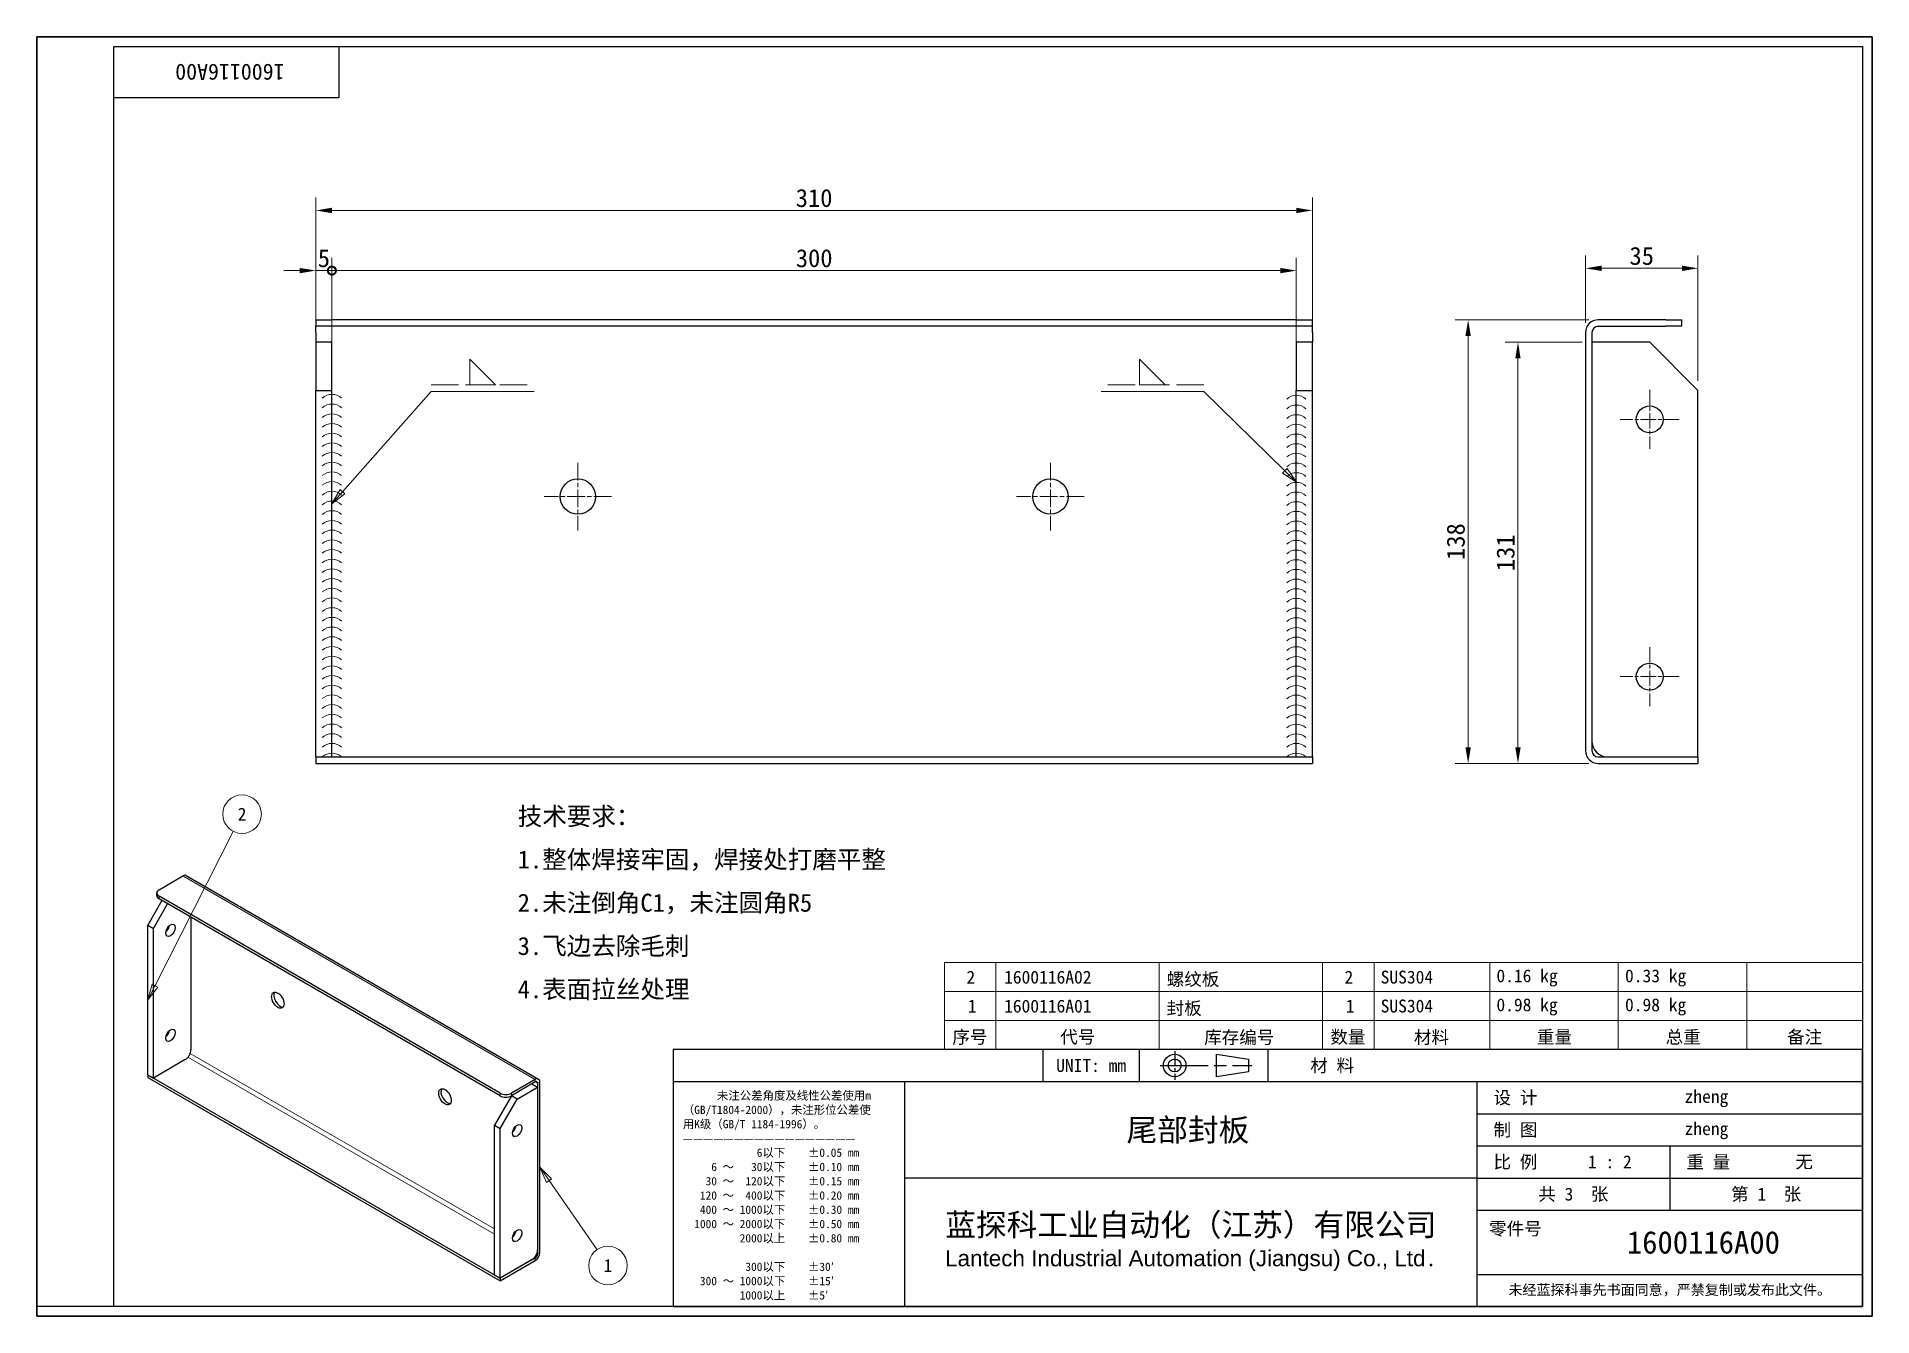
# Model space of a CAD drawing. Header units: millimetres. Extents: x 12 to 583, y 11 to 409.
import ezdxf
from ezdxf.enums import TextEntityAlignment as Align

# ---------------------------------------------------------------- set-up
doc = ezdxf.new("R2010")
doc.units = ezdxf.units.MM
doc.header["$LTSCALE"] = 2
doc.linetypes.add('CHAIN', pattern=[0.3543, 0.2362, -0.0295, 0.0591, -0.0295])
doc.linetypes.add('DASHED', pattern=[0.2067, 0.1654, -0.0413])
for name, color, linetype, lineweight in [('1', 7, 'Continuous', 18), ('可见 (ISO)', 7, 'Continuous', 25), ('可见窄的 (ISO)', 7, 'Continuous', 18), ('图框 (ISO)', 7, 'Continuous', 35), ('标题 (ISO)', 7, 'Continuous', 25)]:
    doc.layers.add(name, color=color, linetype=linetype, lineweight=lineweight)
for name, color, linetype, lineweight, true_color in [('中心标记 (ISO)', 1, 'CHAIN', 18, 0xff0000), ('尺寸 (ISO)', 7, 'Continuous', 18, 0x008000), ('符号 (ISO)', 7, 'Continuous', 18, 0x008000)]:
    doc.layers.add(name, color=color, linetype=linetype, lineweight=lineweight, true_color=true_color)
doc.styles.add('文本样式164', font='SimSun.ttf')
doc.styles.add('文本样式165', font='SimSun.ttf')
doc.styles.add('文本样式74', font='SimSun.ttf')
doc.styles.add('最新国标', font='simfang.ttf')
doc.styles.add('注释文本 (ISO)', font='simfang.ttf')
doc.dimstyles.new('默认 (GB)', dxfattribs={"dimscale": 2, "dimtxt": 2.8, "dimasz": 2.5, "dimexe": 2, "dimexo": 1.5, "dimgap": 0.5, "dimtad": 1, "dimtoh": 1, "dimdsep": 46, "dimtxsty": '最新国标', "dimcen": 0.09, "dimdle": 10, "dimclrd": 256, "dimclre": 256, "dimclrt": 256, "dimaunit": 1, "dimadec": 3, "dimazin": 2, "dimtfac": 0.535714, "dimtdec": 3, "dimtmove": 0, "dimatfit": 3, "dimfxl": 0, "dimtolj": 1, "dimlwd": -1, "dimlwe": -1, "dimarcsym": 0})

# ---------------------------------------------------------------- blocks, each defined once
blk = doc.blocks.new('图框 最新国标')
at = {"layer": '图框 (ISO)'}
for p, q in [((6, 7), (6, 204.5)), ((6, 204.5), (291.5, 204.5)), ((291.5, 204.5), (291.5, 5.5)), ((6, 7), (6, 5.5)), ((6, 7), (6, 5.5)), ((291.5, 5.5), (6, 5.5))]:
    blk.add_line(p, q, dxfattribs=at)
at = {"layer": '图框 (ISO)', "color": 7, "linetype": 'Continuous', "lineweight": 25}
for p, q in [((18, 203), (290, 203)), ((18, 7), (18, 203)), ((18, 203), (290, 203)), ((53, 203), (53, 195)), ((290, 203), (290, 7)), ((290, 203), (290, 7)), ((53, 195), (18, 195)), ((290, 7), (6, 7)), ((290, 7), (18, 7))]:
    blk.add_line(p, q, dxfattribs=at)
at = {"layer": '图框 (ISO)', "style": '文本样式74'}
blk.add_attdef('零件代号_001', (44.55, 200.25), '', height=2.5, rotation=180, dxfattribs=at)
blk = doc.blocks.new('标题栏 最新国标')
at = {"layer": '标题 (ISO)'}
for p, q in [((381.98, -183.84), (196.98, -183.84)), ((196.98, -183.84), (196.98, -223.84)), ((254.48, -183.84), (254.48, -188.84)), ((269.48, -183.84), (269.48, -188.84)), ((281.48, -188.09), (281.48, -184.59)), ((281.48, -184.59), (286.48, -185.34)), ((286.48, -185.34), (286.48, -187.34)), ((289.48, -183.84), (289.48, -188.84)), ((381.98, -223.84), (381.98, -183.84)), ((383.48, -183.84), (383.48, -225.34)), ((286.48, -187.34), (281.48, -188.09)), ((196.98, -188.84), (381.98, -188.84)), ((232.98, -188.84), (232.98, -223.84)), ((321.98, -188.84), (321.98, -223.84)), ((321.98, -193.84), (381.98, -193.84)), ((321.98, -198.84), (381.98, -198.84)), ((351.98, -198.84), (351.98, -208.84)), ((321.98, -203.84), (232.98, -203.84)), ((321.98, -203.84), (381.98, -203.84)), ((321.98, -208.84), (381.98, -208.84)), ((321.98, -218.84), (381.98, -218.84)), ((196.98, -223.84), (381.98, -223.84)), ((383.48, -225.34), (196.98, -225.34))]:
    blk.add_line(p, q, dxfattribs=at)
at = {"layer": '标题 (ISO)', "linetype": 'CHAIN', "ltscale": 5.000333}
blk.add_line((274.98, -184.09), (274.98, -188.59), dxfattribs=at)
at = {"layer": '标题 (ISO)', "linetype": 'CHAIN', "ltscale": 15.834605}
blk.add_line((272.73, -186.34), (286.98, -186.34), dxfattribs=at)
at = {"layer": '标题 (ISO)'}
for radius in [1.75, 1]:
    blk.add_circle((274.98, -186.34), radius, dxfattribs=at)
at = {"layer": '1', "style": '文本样式164'}
for s, p in [('UNIT: mm', (261.98, -186.34)), ('材 料', (299.48, -186.34)), ('设 计', (327.98, -191.34)), ('制 图', (327.98, -196.34)), ('比 例', (327.98, -201.34)), ('重 量', (357.98, -201.34)), ('共 3  张', (336.98, -206.34)), ('第 1  张', (366.98, -206.34))]:
    blk.add_text(s, height=2, dxfattribs=at).set_placement(p, align=Align.MIDDLE_CENTER)
at = {"layer": '标题 (ISO)', "style": '注释文本 (ISO)'}
for s, insert, char_height, attachment_point, line_spacing_factor in [('\\fSimSun|b0|i0;{\\H1.3000;      未注公差角度及线性公差使用m\\P}\\fSimSun|b0|i0;{\\H1.3000;（GB/T1804-2000），未注形位公差使\\P}\\fSimSun|b0|i0;{\\H1.3000;用K级（GB/T 1184-1996）。\\P}\\fSimSun|b0|i0;{\\H1.3000;—————————————————\\P}\\fSimSun|b0|i0;{\\H1.3000;             6以下    ±0.05 mm\\P}\\fSimSun|b0|i0;{\\H1.3000;     6 ～   30以下    ±0.10 mm\\P}\\fSimSun|b0|i0;{\\H1.3000;    30 ～  120以下    ±0.15 mm\\P}\\fSimSun|b0|i0;{\\H1.3000;   120 ～  400以下    ±0.20 mm\\P}\\fSimSun|b0|i0;{\\H1.3000;   400 ～ 1000以下    ±0.30 mm\\P}\\fSimSun|b0|i0;{\\H1.3000;  1000 ～ 2000以下    ±0.50 mm\\P}\\fSimSun|b0|i0;{\\H1.3000;          2000以上    ±0.80 mm\\P}\\fSimSun|b0|i0;{\\H1.3000;\\P}\\fSimSun|b0|i0;{\\H1.3000;           300以下    ±30′\\P}\\fSimSun|b0|i0;{\\H1.3000;   300 ～ 1000以下    ±15′\\P}\\fSimSun|b0|i0;{\\H1.3000;          1000以上    ±5′}', (198.48, -206.63), 1.3, 4, 1.023913), ('{\\fMicrosoft YaHei|b0|i0|c134|p34;\\H1.75x;蓝探科工业自动化（江苏）有限公司\\P\\fArial|b0|i0|c0|p34;\\H0.71429x;Lantech Industrial Automation (Jiangsu) Co., Ltd\\fFangSong|b0|i0|c134|p49;.\\H1.15195x; }', (277.48, -213.84), 2, 5, 0.978695)]:
    blk.add_mtext(s, dxfattribs=dict(at, insert=insert, char_height=char_height, attachment_point=attachment_point, line_spacing_factor=line_spacing_factor))
at = {"layer": '标题 (ISO)', "attachment_point": 5, "style": '注释文本 (ISO)'}
for s, insert, char_height in [('\\fFangSong|b0|i0;零件号', (327.98, -211.84), 2), ('\\fSimSun|b0|i0;{\\H1.6000;未经蓝探科事先书面同意，严禁复制或发布此文件。}', (351.98, -221.34), 1.6)]:
    blk.add_mtext(s, dxfattribs=dict(at, insert=insert, char_height=char_height))
at = {"layer": '标题 (ISO)', "style": '注释文本 (ISO)'}
blk.add_attdef('材料', text='', height=2, dxfattribs=at).set_placement((324.48, -186.34), align=Align.MIDDLE_CENTER)
at = {"layer": '标题 (ISO)'}
for tag, p, height, style in [('设计人_001', (354.29, -192.16), 2, '注释文本 (ISO)'), ('库存编号_001', (267.49, -198.11), 3.5, '文本样式165'), ('设计人_001', (354.29, -197.16), 2, '注释文本 (ISO)'), ('视图比例_001', (339.26, -202.33), 2, '注释文本 (ISO)'), ('质量\\P3;_001', (371.53, -202.3), 2, '注释文本 (ISO)'), ('零件代号_001', (345.31, -215.59), 3.5, '文本样式165')]:
    blk.add_attdef(tag, p, '', height=height, dxfattribs=dict(at, style=style))
blk = doc.blocks.new('_DotSmall')
at = {"color": 0, "linetype": 'ByBlock', "const_width": 0.5}
blk.add_lwpolyline([(-0.0625, 0, 1), (0.0625, 0, 1)], format="xyb", close=True, dxfattribs=at)
blk = doc.blocks.new('*D5')
at = {"layer": 'Defpoints', "color": 0, "transparency": 16777216}
for p in [(103.83, 336.25), (98.83, 298.96), (103.83, 298.96)]:
    blk.add_point(p, dxfattribs=at)
at = {"layer": '尺寸 (ISO)', "color": 116, "true_color": 0x00803f, "transparency": 16777216}
for p, q in [((98.83, 301.96), (98.83, 340.25)), ((103.83, 301.96), (103.83, 340.25)), ((93.83, 336.25), (88.83, 336.25)), ((98.83, 336.25), (103.83, 336.25)), ((103.83, 336.25), (108.83, 336.25))]:
    blk.add_line(p, q, dxfattribs=at)
blk.add_solid([(93.83, 337.08), (93.83, 335.42), (98.83, 336.25)], dxfattribs=at)
at = {"layer": '尺寸 (ISO)', "color": 116, "true_color": 0x00803f, "transparency": 16777216, "xscale": 5, "yscale": 5, "zscale": 5, "rotation": 180}
blk.add_blockref('_DotSmall', (103.83, 336.25), dxfattribs=at)
at = {"layer": '尺寸 (ISO)', "transparency": 16777216, "insert": (101.33, 340.08), "char_height": 5.6, "attachment_point": 5, "style": '最新国标'}
blk.add_mtext('\\A1;5', dxfattribs=at)
blk = doc.blocks.new('*D7')
at = {"layer": 'Defpoints', "color": 0, "transparency": 16777216}
for p in [(403.83, 336.25), (103.83, 298.96), (403.83, 298.96)]:
    blk.add_point(p, dxfattribs=at)
at = {"layer": '尺寸 (ISO)', "color": 116, "true_color": 0x00803f, "transparency": 16777216}
for p, q in [((103.83, 301.96), (103.83, 340.25)), ((403.83, 301.96), (403.83, 340.25)), ((103.83, 336.25), (398.83, 336.25))]:
    blk.add_line(p, q, dxfattribs=at)
blk.add_solid([(398.83, 337.08), (398.83, 335.42), (403.83, 336.25)], dxfattribs=at)
at = {"layer": '尺寸 (ISO)', "color": 116, "true_color": 0x00803f, "transparency": 16777216, "xscale": 5, "yscale": 5, "zscale": 5, "rotation": 180}
blk.add_blockref('_DotSmall', (103.83, 336.25), dxfattribs=at)
at = {"layer": '尺寸 (ISO)', "transparency": 16777216, "insert": (253.85, 340.08), "char_height": 5.6, "attachment_point": 5, "style": '最新国标'}
blk.add_mtext('\\A1;300', dxfattribs=at)
blk = doc.blocks.new('*D8')
at = {"layer": 'Defpoints', "color": 0, "transparency": 16777216}
for p in [(528.78, 336.96), (493.78, 316.96), (528.78, 298.96)]:
    blk.add_point(p, dxfattribs=at)
at = {"layer": '尺寸 (ISO)', "color": 116, "true_color": 0x00803f, "transparency": 16777216}
for p, q in [((493.78, 319.96), (493.78, 340.96)), ((498.78, 336.96), (523.78, 336.96)), ((528.78, 301.96), (528.78, 340.96))]:
    blk.add_line(p, q, dxfattribs=at)
for points in [[(498.78, 337.8), (498.78, 336.13), (493.78, 336.96)], [(523.78, 337.8), (523.78, 336.13), (528.78, 336.96)]]:
    blk.add_solid(points, dxfattribs=at)
at = {"layer": '尺寸 (ISO)', "transparency": 16777216, "insert": (511.28, 340.79), "char_height": 5.6, "attachment_point": 5, "style": '最新国标'}
blk.add_mtext('\\A1;35', dxfattribs=at)
blk = doc.blocks.new('*D9')
at = {"layer": 'Defpoints', "color": 0, "transparency": 16777216}
for p in [(495.78, 313.96), (472.78, 182.96), (497.78, 182.96)]:
    blk.add_point(p, dxfattribs=at)
at = {"layer": '尺寸 (ISO)', "color": 116, "true_color": 0x00803f, "transparency": 16777216}
for p, q in [((492.78, 313.96), (468.78, 313.96)), ((472.78, 308.96), (472.78, 187.96)), ((494.78, 182.96), (468.78, 182.96))]:
    blk.add_line(p, q, dxfattribs=at)
for points in [[(471.94, 308.96), (473.61, 308.96), (472.78, 313.96)], [(471.94, 187.96), (473.61, 187.96), (472.78, 182.96)]]:
    blk.add_solid(points, dxfattribs=at)
at = {"layer": '尺寸 (ISO)', "transparency": 16777216, "insert": (468.95, 248.46), "char_height": 5.6, "attachment_point": 5, "rotation": 90, "style": '最新国标'}
blk.add_mtext('\\A1;131', dxfattribs=at)
blk = doc.blocks.new('明细栏')
at = {"layer": '符号 (ISO)'}
for p, q in [((290, 60.51), (147.2, 60.51)), ((147.2, 60.51), (147.2, 51.5)), ((155.2, 60.51), (155.2, 51.5)), ((180.6, 60.51), (180.6, 51.5)), ((206, 60.51), (206, 51.5)), ((214, 60.51), (214, 51.5)), ((232, 60.51), (232, 51.5)), ((252, 60.51), (252, 51.5)), ((272, 60.51), (272, 51.5)), ((290, 60.51), (290, 51.5)), ((290, 56), (147.2, 56)), ((290, 51.5), (147.2, 51.5)), ((147.2, 47), (147.2, 51.5)), ((155.2, 47), (155.2, 51.5)), ((180.6, 47), (180.6, 51.5)), ((206, 47), (206, 51.5)), ((214, 47), (214, 51.5)), ((232, 47), (232, 51.5)), ((252, 47), (252, 51.5)), ((272, 47), (272, 51.5)), ((290, 47), (290, 51.5)), ((290, 47), (147.2, 47))]:
    blk.add_line(p, q, dxfattribs=at)
at = {"layer": '符号 (ISO)', "char_height": 2, "attachment_point": 7, "style": '注释文本 (ISO)'}
for s, insert in [('2', (150.61, 57.24)), ('1600116A02', (156.46, 57.21)), ('螺纹板', (181.76, 56.7)), ('2', (209.41, 57.24)), ('SUS304', (215.03, 57.22)), ('0.16 kg', (233.04, 56.79)), ('0.33 kg', (253.04, 56.79)), ('1', (150.81, 52.74)), ('1600116A01', (156.46, 52.71)), ('封板', (181.74, 52.19)), ('1', (209.61, 52.74)), ('SUS304', (215.03, 52.72)), ('0.98 kg', (233.04, 52.28)), ('0.98 kg', (253.04, 52.28)), ('序号', (148.42, 47.7)), ('代号', (165.19, 47.72)), ('库存编号', (187.58, 47.65)), ('数量', (207.21, 47.71)), ('材料', (220.21, 47.67)), ('重量', (239.33, 47.77)), ('总重', (259.36, 47.74)), ('备注', (278.25, 47.72))]:
    blk.add_mtext(s, dxfattribs=dict(at, insert=insert))
blk = doc.blocks.new('引出序号1')
at = {"layer": '符号 (ISO)'}
for p, q in [((85.68, 26.62), (84.25, 28.67)), ((86.09, 26.9), (84.25, 28.67)), ((84.25, 28.67), (85.27, 26.33)), ((85.27, 26.33), (86.09, 26.9)), ((85.68, 26.62), (93.15, 15.84))]:
    blk.add_line(p, q, dxfattribs=at)
at = {"layer": '符号 (ISO)', "flags": 128}
blk.add_lwpolyline([(86.09, 26.9), (84.25, 28.67), (85.27, 26.33), (86.09, 26.9)], dxfattribs=at)
at = {"layer": '符号 (ISO)'}
blk.add_circle((94.85, 13.39), 3, dxfattribs=at)
blk.add_solid([(86.09, 26.9), (84.25, 28.67), (85.27, 26.33), (86.09, 26.9)], dxfattribs=at)
at = {"layer": '符号 (ISO)', "insert": (94.85, 13.39), "char_height": 2, "attachment_point": 5, "style": '注释文本 (ISO)'}
blk.add_mtext('1', dxfattribs=at)
blk = doc.blocks.new('引出序号2')
at = {"layer": '符号 (ISO)'}
for p, q in [((24.4, 56.93), (36.58, 80.92)), ((23.95, 57.16), (23.26, 54.7)), ((24.84, 56.7), (23.95, 57.16)), ((24.4, 56.93), (23.26, 54.7)), ((23.26, 54.7), (24.84, 56.7))]:
    blk.add_line(p, q, dxfattribs=at)
at = {"layer": '符号 (ISO)', "flags": 128}
blk.add_lwpolyline([(23.95, 57.16), (23.26, 54.7), (24.84, 56.7), (23.95, 57.16)], dxfattribs=at)
at = {"layer": '符号 (ISO)'}
blk.add_circle((37.94, 83.59), 3, dxfattribs=at)
blk.add_solid([(23.95, 57.16), (23.26, 54.7), (24.84, 56.7), (23.95, 57.16)], dxfattribs=at)
at = {"layer": '符号 (ISO)', "insert": (37.94, 83.59), "char_height": 2, "attachment_point": 5, "style": '注释文本 (ISO)'}
blk.add_mtext('2', dxfattribs=at)
blk = doc.blocks.new('*D13')
at = {"layer": 'Defpoints', "color": 0, "transparency": 16777216}
for p in [(408.83, 354.96), (98.83, 298.96), (408.83, 298.96)]:
    blk.add_point(p, dxfattribs=at)
at = {"layer": '尺寸 (ISO)', "color": 116, "true_color": 0x00803f, "transparency": 16777216}
for p, q in [((98.83, 301.96), (98.83, 358.96)), ((103.83, 354.96), (403.83, 354.96)), ((408.83, 301.96), (408.83, 358.96))]:
    blk.add_line(p, q, dxfattribs=at)
for points in [[(103.83, 355.8), (103.83, 354.13), (98.83, 354.96)], [(403.83, 355.8), (403.83, 354.13), (408.83, 354.96)]]:
    blk.add_solid(points, dxfattribs=at)
at = {"layer": '尺寸 (ISO)', "transparency": 16777216, "insert": (253.83, 358.79), "char_height": 5.6, "attachment_point": 5, "style": '最新国标'}
blk.add_mtext('\\A1;310', dxfattribs=at)
blk = doc.blocks.new('*D14')
at = {"layer": 'Defpoints', "color": 0, "transparency": 16777216}
for p in [(497.78, 320.96), (457.28, 182.96), (497.78, 182.96)]:
    blk.add_point(p, dxfattribs=at)
at = {"layer": '尺寸 (ISO)', "color": 116, "true_color": 0x00803f, "transparency": 16777216}
for p, q in [((494.78, 320.96), (453.28, 320.96)), ((457.28, 315.96), (457.28, 187.96)), ((494.78, 182.96), (453.28, 182.96))]:
    blk.add_line(p, q, dxfattribs=at)
for points in [[(456.44, 315.96), (458.11, 315.96), (457.28, 320.96)], [(456.44, 187.96), (458.11, 187.96), (457.28, 182.96)]]:
    blk.add_solid(points, dxfattribs=at)
at = {"layer": '尺寸 (ISO)', "transparency": 16777216, "insert": (453.45, 251.96), "char_height": 5.6, "attachment_point": 5, "rotation": 90, "style": '最新国标'}
blk.add_mtext('\\A1;138', dxfattribs=at)
blk = doc.blocks.new('焊接符号标识符1')
at = {"layer": '符号 (ISO)'}
for p, q in [((77.35, 150.37), (73.35, 154.37)), ((73.35, 154.37), (73.35, 150.37)), ((53.57, 133.74), (67.35, 149.32)), ((67.35, 149.32), (83.35, 149.32)), ((73.35, 150.37), (77.35, 150.37)), ((53.2, 134.07), (51.92, 131.86)), ((53.57, 133.74), (51.92, 131.86)), ((51.92, 131.86), (53.95, 133.41)), ((53.95, 133.41), (53.2, 134.07))]:
    blk.add_line(p, q, dxfattribs=at)
at = {"layer": '符号 (ISO)', "linetype": 'DASHED', "ltscale": 12.901145}
blk.add_line((67.35, 150.37), (83.35, 150.37), dxfattribs=at)
at = {"layer": '符号 (ISO)', "flags": 128}
blk.add_lwpolyline([(53.2, 134.07), (51.92, 131.86), (53.95, 133.41), (53.2, 134.07)], dxfattribs=at)
at = {"layer": '符号 (ISO)'}
blk.add_solid([(53.2, 134.07), (51.92, 131.86), (53.95, 133.41), (53.2, 134.07)], dxfattribs=at)
blk = doc.blocks.new('焊接符号标识符2')
at = {"layer": '符号 (ISO)'}
for p, q in [((181.54, 150.37), (177.54, 154.37)), ((177.54, 154.37), (177.54, 150.37)), ((187.54, 149.32), (171.54, 149.32)), ((177.54, 150.37), (181.54, 150.37)), ((200.13, 136.97), (187.54, 149.32)), ((200.48, 137.33), (199.78, 136.62)), ((201.92, 135.22), (200.48, 137.33)), ((199.78, 136.62), (201.92, 135.22)), ((200.13, 136.97), (201.92, 135.22))]:
    blk.add_line(p, q, dxfattribs=at)
at = {"layer": '符号 (ISO)', "linetype": 'DASHED', "ltscale": 12.901145}
blk.add_line((187.54, 150.37), (171.54, 150.37), dxfattribs=at)
at = {"layer": '符号 (ISO)', "flags": 128}
blk.add_lwpolyline([(199.78, 136.62), (201.92, 135.22), (200.48, 137.33), (199.78, 136.62)], dxfattribs=at)
at = {"layer": '符号 (ISO)'}
blk.add_solid([(199.78, 136.62), (201.92, 135.22), (200.48, 137.33), (199.78, 136.62)], dxfattribs=at)
blk = doc.blocks.new('Caterpillar1')
at = {"layer": '符号 (ISO)'}
for centre in [(51.92, 146.63), (51.92, 145.12), (51.92, 143.61), (51.92, 142.1), (51.92, 140.6), (51.92, 139.09), (51.92, 137.58), (51.92, 136.07), (51.92, 134.56), (51.92, 133.06), (51.92, 131.55), (51.92, 130.04), (51.92, 128.53), (51.92, 127.02), (51.92, 125.52), (51.92, 124.01), (51.92, 122.5), (51.92, 120.99), (51.92, 119.48), (51.92, 117.98), (51.92, 116.47), (51.92, 114.96), (51.92, 113.45), (51.92, 111.95), (51.92, 110.44), (51.92, 108.93), (51.92, 107.42), (51.92, 105.91), (51.92, 104.41), (51.92, 102.9), (51.92, 101.39), (51.92, 99.88), (51.92, 98.37), (51.92, 96.87), (51.92, 95.36), (51.92, 93.85), (51.92, 92.34), (51.92, 90.83)]:
    blk.add_arc(centre, 2.25, 48.1897, 131.8103, dxfattribs=at)
blk = doc.blocks.new('Caterpillar2')
at = {"layer": '符号 (ISO)'}
for centre in [(201.92, 146.48), (201.92, 144.97), (201.92, 143.47), (201.92, 141.97), (201.92, 140.46), (201.92, 138.96), (201.92, 137.46), (201.92, 135.95), (201.92, 134.45), (201.92, 132.94), (201.92, 131.44), (201.92, 129.94), (201.92, 128.43), (201.92, 126.93), (201.92, 125.42), (201.92, 123.92), (201.92, 122.42), (201.92, 120.91), (201.92, 119.41), (201.92, 117.9), (201.92, 116.4), (201.92, 114.9), (201.92, 113.39), (201.92, 111.89), (201.92, 110.38), (201.92, 108.88), (201.92, 107.38), (201.92, 105.87), (201.92, 104.37), (201.92, 102.86), (201.92, 101.36), (201.92, 99.86), (201.92, 98.35), (201.92, 96.85), (201.92, 95.34), (201.92, 93.84), (201.92, 92.34), (201.92, 90.83)]:
    blk.add_arc(centre, 2.25, 48.1897, 131.8103, dxfattribs=at)

msp = doc.modelspace()

# ---------------------------------------------------------------- linework, layer by layer
at = {"layer": '中心标记 (ISO)', "ltscale": 10.209674}
for p, q in [((513.777, 299.15), (513.777, 280.774)), ((522.965, 289.962), (504.589, 289.962)), ((513.777, 219.15), (513.777, 200.774)), ((522.965, 209.962), (504.589, 209.962))]:
    msp.add_line(p, q, dxfattribs=at)
at = {"layer": '中心标记 (ISO)', "ltscale": 11.667578}
for p, q in [((180.331, 276.462), (180.331, 255.462)), ((327.331, 276.462), (327.331, 255.462)), ((190.831, 265.962), (169.831, 265.962)), ((337.831, 265.962), (316.831, 265.962))]:
    msp.add_line(p, q, dxfattribs=at)
at = {"layer": '可见 (ISO)'}
for p, q in [((98.831, 320.962), (103.831, 320.962)), ((98.831, 320.962), (98.831, 318.962)), ((403.831, 320.962), (103.831, 320.962)), ((403.831, 320.962), (408.831, 320.962)), ((408.831, 318.962), (408.831, 320.962)), ((518.777, 320.962), (497.777, 320.962)), ((518.777, 320.962), (523.777, 320.962)), ((523.777, 318.962), (523.777, 320.962)), ((103.831, 318.962), (98.831, 318.962)), ((98.831, 316.962), (98.831, 318.962)), ((98.831, 316.962), (98.831, 313.962)), ((403.831, 318.962), (103.831, 318.962)), ((408.831, 318.962), (403.831, 318.962)), ((408.831, 316.962), (408.831, 318.962)), ((408.831, 316.962), (408.831, 313.962)), ((493.777, 316.962), (493.777, 186.962)), ((495.777, 316.962), (495.777, 186.962)), ((497.777, 318.962), (518.777, 318.962)), ((523.777, 318.962), (518.777, 318.962)), ((103.831, 313.962), (98.831, 313.962)), ((98.831, 313.962), (98.831, 298.962)), ((103.831, 298.962), (103.831, 313.962)), ((408.831, 313.962), (403.831, 313.962)), ((403.831, 313.962), (403.831, 298.962)), ((408.831, 298.962), (408.831, 313.962)), ((513.777, 313.962), (495.777, 313.962)), ((495.777, 313.962), (495.777, 189.962)), ((513.777, 313.962), (528.777, 298.962)), ((98.831, 298.962), (103.831, 298.962)), ((98.831, 184.962), (98.831, 298.962)), ((103.831, 184.962), (103.831, 298.962)), ((403.831, 298.962), (408.831, 298.962)), ((403.831, 184.962), (403.831, 298.962)), ((408.831, 184.962), (408.831, 298.962)), ((528.777, 184.962), (528.777, 298.962)), ((98.831, 184.962), (103.831, 184.962)), ((98.831, 184.962), (98.831, 182.962)), ((98.831, 184.962), (408.831, 184.962)), ((98.831, 182.962), (408.831, 182.962)), ((403.831, 184.962), (408.831, 184.962)), ((408.831, 184.962), (408.831, 182.962)), ((497.777, 184.962), (528.777, 184.962)), ((497.777, 182.962), (528.777, 182.962)), ((500.777, 184.962), (528.777, 184.962)), ((528.777, 184.962), (528.777, 182.962)), ((50.065, 143.693), (57.49, 147.98)), ((58.49, 148.079), (168.091, 84.8)), ((50.949, 140.325), (46.53, 132.67)), ((48.298, 131.65), (52.717, 139.304)), ((49.333, 141.856), (49.333, 142.672)), ((156.131, 80.414), (50.065, 141.652)), ((156.131, 79.598), (50.065, 140.835)), ((46.53, 132.67), (48.298, 131.65)), ((46.53, 86.13), (46.53, 132.67)), ((48.298, 85.109), (48.298, 131.65)), ((59.965, 135.12), (59.965, 93.887)), ((46.53, 86.13), (48.298, 85.109)), ((46.53, 86.13), (46.53, 85.313)), ((46.53, 86.13), (156.131, 22.851)), ((58.197, 90.825), (48.298, 85.109)), ((46.53, 85.313), (156.131, 22.035)), ((167.091, 84.701), (159.667, 80.414)), ((167.091, 83.885), (159.667, 79.598)), ((161.435, 78.577), (167.799, 82.252)), ((166.031, 83.272), (167.799, 82.252)), ((167.799, 83.476), (167.799, 30.404)), ((167.799, 82.252), (167.799, 31.629)), ((168.506, 30.812), (168.506, 83.885)), ((159.667, 79.598), (154.364, 70.412)), ((156.131, 69.392), (161.435, 78.577)), ((161.435, 78.577), (159.667, 79.598)), ((154.364, 70.412), (156.131, 69.392)), ((154.364, 23.872), (154.364, 70.412)), ((156.131, 22.851), (156.131, 69.392)), ((167.091, 29.179), (156.131, 22.851)), ((166.031, 28.567), (156.131, 22.851)), ((154.364, 23.872), (156.131, 22.851)), ((156.131, 22.035), (167.091, 28.363)), ((156.131, 22.851), (156.131, 22.035))]:
    msp.add_line(p, q, dxfattribs=at)
for centre, radius in [((513.777, 289.962), 4.188), ((180.331, 265.962), 5.5), ((327.331, 265.962), 5.5), ((513.777, 209.962), 4.188)]:
    msp.add_circle(centre, radius, dxfattribs=at)
for centre, radius, start, end in [((497.777, 316.962), 4, 90, 180), ((497.777, 316.962), 2, 90, 180), ((500.777, 189.962), 5, 180, 270), ((497.777, 186.962), 4, 180, 270), ((497.777, 186.962), 2, 180, 270)]:
    msp.add_arc(centre, radius, start, end, dxfattribs=at)
for centre, major_axis, start_param, end_param in [((51.833, 142.672), (-2.5, 0), 5.4977871, 7.0685835), ((57.49, 146.347), (1, 1.732), 0, 0.7853982), ((51.833, 141.856), (-2.5, 0), 0, 0.7853982), ((51.833, 132.058), (1.047, 1.813), 4.1466744, 5.2781035), ((87.719, 109.706), (-1.375, 2.382), 0.2600509, 2.8815418), ((51.833, 99.398), (1.047, 1.813), 4.1466744, 5.2781035), ((58.197, 92.866), (-1.25, -2.165), 0.7853982, 2.3561945), ((139.691, 79.7), (-1.375, 2.382), 0.2600509, 2.8815418), ((157.899, 81.435), (-2.5, 0), 0.7853982, 2.3561945), ((167.091, 83.068), (1, 1.732), 5.4977871, 7.0685835), ((167.091, 83.068), (0.5, 0.866), 5.4977871, 7.0685835), ((157.899, 80.619), (2.5, 0), 3.9269908, 5.4977871), ((159.667, 69.8), (1.047, 1.813), 4.1466744, 5.2781035), ((159.667, 37.14), (1.047, 1.813), 4.1466744, 5.2781035), ((166.031, 30.608), (-1.25, -2.165), 0.7853982, 2.3561945), ((167.091, 29.996), (1, 1.732), 3.9269908, 5.4977871), ((167.091, 29.996), (-0.5, -0.866), 0.7853982, 2.3561945)]:
    msp.add_ellipse(centre, major_axis=major_axis, ratio=0.5773503, start_param=start_param, end_param=end_param, dxfattribs=at)
for centre, major_axis in [((53.601, 131.037), (-1.047, -1.813)), ((87.012, 109.298), (-1.375, 2.382)), ((53.601, 98.377), (-1.047, -1.813)), ((138.984, 79.292), (-1.375, 2.382)), ((161.435, 68.779), (-1.047, -1.813)), ((161.435, 36.12), (-1.047, -1.813))]:
    msp.add_ellipse(centre, major_axis=major_axis, ratio=0.5773503, dxfattribs=at)
at = {"layer": '可见窄的 (ISO)'}
for p, q in [((167.091, 84.701), (57.49, 147.98)), ((50.065, 140.835), (50.065, 141.652)), ((154.364, 36.528), (59.042, 91.561)), ((154.364, 38.161), (59.75, 92.786)), ((156.131, 80.414), (156.131, 79.598)), ((159.667, 79.598), (159.667, 80.414)), ((167.091, 83.885), (167.091, 84.701)), ((167.799, 83.476), (167.091, 83.885)), ((168.506, 83.885), (167.799, 83.476)), ((167.091, 29.179), (166.876, 29.304)), ((167.091, 28.363), (167.091, 29.179)), ((167.799, 30.404), (167.583, 30.528)), ((168.506, 30.812), (167.799, 30.404))]:
    msp.add_line(p, q, dxfattribs=at)

# ---------------------------------------------------------------- block references
at = {"xscale": 2, "yscale": 2, "zscale": 2}
msp.add_blockref('图框 最新国标', (0, 0), dxfattribs=at).add_auto_attribs({'零件代号_001': '1600116A00'})
ref = msp.add_blockref('标题栏 最新国标', (-183.965, 461.689), dxfattribs=dict(xscale=2, yscale=2, zscale=2))
ref.add_attrib('零件代号_001', '1600116A00', (506.659, 30.5), dxfattribs={"layer": '标题 (ISO)', "height": 7, "style": '文本样式165'})
ref.add_attrib('库存编号_001', '尾部封板', (351.017, 65.461), dxfattribs={"layer": '标题 (ISO)', "height": 7, "style": '文本样式165'})
ref.add_attrib('质量\\P3;_001', '无', (559.086, 57.08), dxfattribs={"layer": '标题 (ISO)', "height": 4, "style": '注释文本 (ISO)'})
ref.add_attrib('视图比例_001', '1 : 2', (494.56, 57.034), dxfattribs={"layer": '标题 (ISO)', "height": 4, "style": '注释文本 (ISO)'})
ref.add_attrib('设计人_001', 'zheng', (524.606, 77.366), dxfattribs={"layer": '标题 (ISO)', "height": 4, "style": '注释文本 (ISO)'})
ref.add_attrib('设计人_001', 'zheng', (524.606, 67.366), dxfattribs={"layer": '标题 (ISO)', "height": 4, "style": '注释文本 (ISO)'})
at = {"layer": '符号 (ISO)', "xscale": 2, "yscale": 2, "zscale": 2}
for name in ['焊接符号标识符1', '焊接符号标识符2', 'Caterpillar1', 'Caterpillar2', '引出序号2', '明细栏', '引出序号1']:
    msp.add_blockref(name, (0, 0), dxfattribs=at)

# ---------------------------------------------------------------- texts
at = {"layer": '符号 (ISO)', "insert": (161.617, 139.328), "char_height": 5.6, "width": 125.75438, "attachment_point": 4, "line_spacing_factor": 1.441304, "style": '注释文本 (ISO)'}
msp.add_mtext('\\fFangSong|b0|i0;{\\H5.6000;技术要求：\\P}\\fFangSong|b0|i0;{\\H5.6000;1.整体焊接牢固，焊接处打磨平整\\P}\\fFangSong|b0|i0;{\\H5.6000;2.未注倒角C1，未注圆角R5\\P}\\fFangSong|b0|i0;{\\H5.6000;3.飞边去除毛刺\\P}\\fFangSong|b0|i0;{\\H5.6000;4.表面拉丝处理}', dxfattribs=at)

# ---------------------------------------------------------------- dimensions: what is measured, and where the dimension line sits
at = {"layer": '尺寸 (ISO)', "color": 116, "true_color": 0x00803f}
dim = msp.add_linear_dim(base=(408.831, 354.962), p1=(98.831, 298.962), p2=(408.831, 298.962), dimstyle='默认 (GB)', override={"dimgap": 0.5, "dimtoh": 0, "dimdec": 2, "dimtol": 0, "dimlim": 0, "dimtp": 0, "dimtm": 0, "dimtdec": 3, "dimtofl": 0, "dimatfit": 1}, dxfattribs=at)
dim.commit()
dim.dimension.update_dxf_attribs({"geometry": '*D13', "text_midpoint": (253.831, 354.962), "dimtype": 160})
for base, p1, p2, angle, override, picture, middle in [((103.831, 336.251), (98.831, 298.962), (103.831, 298.962), 180, {"dimgap": 0.5, "dimtoh": 0, "dimdec": 2, "dimblk2": 'DotSmall', "dimsah": 1, "dimdle": 0, "dimtol": 0, "dimlim": 0, "dimtp": 0, "dimtm": 0, "dimtdec": 3, "dimtofl": 1, "dimatfit": 1}, '*D5', (101.331, 336.251)), ((403.831, 336.251), (103.831, 298.962), (403.831, 298.962), 180, {"dimgap": 0.5, "dimtoh": 0, "dimdec": 2, "dimblk1": 'DotSmall', "dimsah": 1, "dimdle": 0, "dimtol": 0, "dimlim": 0, "dimtp": 0, "dimtm": 0, "dimtdec": 3, "dimtofl": 0, "dimatfit": 1}, '*D7', (253.851, 336.251)), ((528.777, 336.962), (493.777, 316.962), (528.777, 298.962), 180, {"dimgap": 0.5, "dimtoh": 0, "dimdec": 2, "dimtol": 0, "dimlim": 0, "dimtp": 0, "dimtm": 0, "dimtdec": 3, "dimtofl": 0, "dimatfit": 1}, '*D8', (511.277, 336.962)), ((457.277, 182.962), (497.777, 320.962), (497.777, 182.962), 90, {"dimgap": 0.5, "dimtoh": 0, "dimdec": 2, "dimtol": 0, "dimlim": 0, "dimtp": 0, "dimtm": 0, "dimtdec": 3, "dimtofl": 0, "dimatfit": 1}, '*D14', (457.277, 251.962)), ((472.777, 182.962), (495.777, 313.962), (497.777, 182.962), 90, {"dimgap": 0.5, "dimtoh": 0, "dimdec": 2, "dimtol": 0, "dimlim": 0, "dimtp": 0, "dimtm": 0, "dimtdec": 3, "dimtofl": 0, "dimatfit": 1}, '*D9', (472.777, 248.462))]:
    dim = msp.add_linear_dim(base=base, p1=p1, p2=p2, angle=angle, dimstyle='默认 (GB)', override=override, dxfattribs=at)
    dim.commit()
    dim.dimension.update_dxf_attribs({"geometry": picture, "text_midpoint": middle, "dimtype": 160})

doc.saveas('drawing.dxf')
